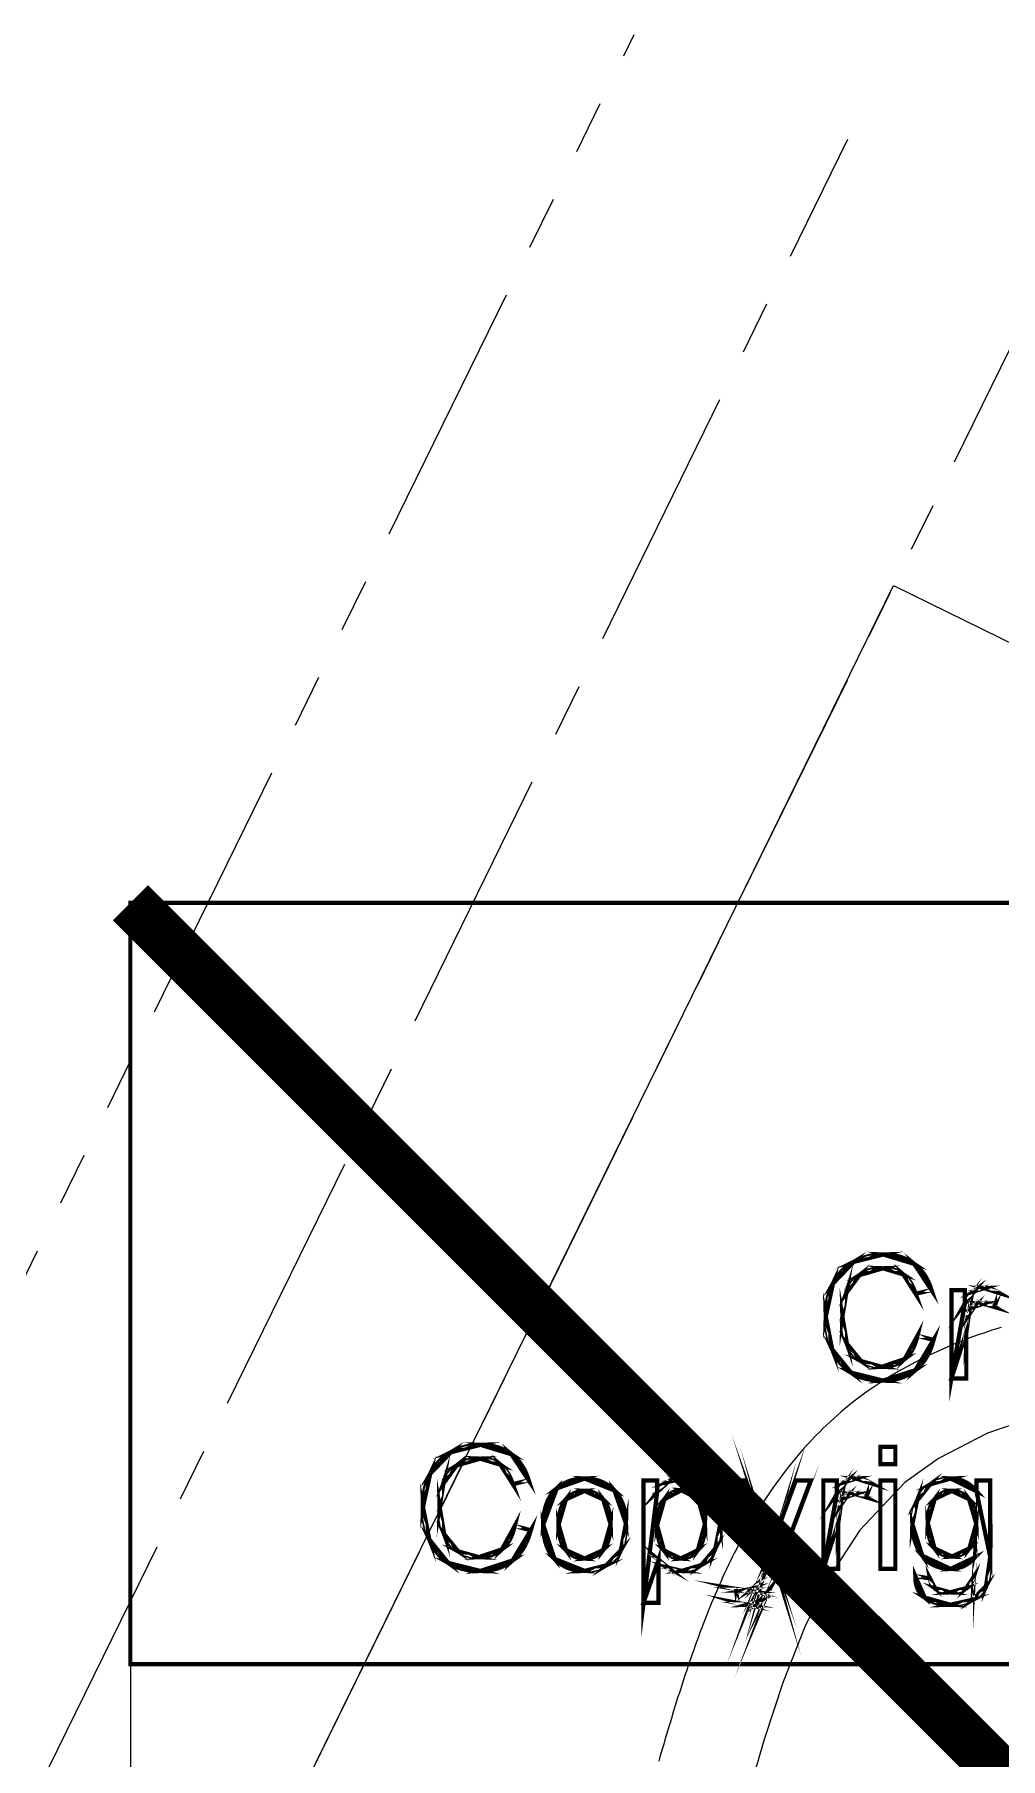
# Model space of a CAD drawing. Extents: x -600 to 1206, y -204 to 1404.
# Drawn here: x -22.5 to 204.3, y 999.1 to 1403.8 of the extents above; entities that cross this region are included whole.
import ezdxf

# ---------------------------------------------------------------- set-up
doc = ezdxf.new("R2010")
doc.units = 0
for name, pattern in [('1', [125, 62.5, -12.5, 12.5, -12.5, 12.5, -12.5]), ('11', [18.75098419189453, 12.500656127929688, -6.250328063964844]), ('14', [117.03836059570312, 58.51918029785156, -58.51918029785156]), ('2', [100, 62.5, -12.5, 12.5, -12.5]), ('9', [114.14868640899658, 57.074344635009766, -11.414868354797363, 11.414868354797363, -11.414868354797363, 11.414868354797363, -11.414868354797363])]:
    doc.linetypes.add(name, pattern=pattern)
doc.layers.get('0').update_dxf_attribs({"linetype": 'CONTINUOUS'})
for name, color, linetype in [('CL', 7, 'CONTINUOUS'), ('EASEMENT', 7, 'CONTINUOUS'), ('PL', 7, 'CONTINUOUS'), ('POND', 7, 'CONTINUOUS'), ('ROW', 7, 'CONTINUOUS')]:
    doc.layers.add(name, color=color, linetype=linetype)

msp = doc.modelspace()

# ---------------------------------------------------------------- linework, layer by layer
at = {"color": 7, "linetype": '14', "const_width": 11.703836441040039}
msp.add_lwpolyline([(0, 1200), (1200, 0)], dxfattribs=at)
msp.add_lwpolyline([(0, 1200), (1200, 0)], dxfattribs=at)
at = {"color": 7, "const_width": 1}
for points in [[(0, 1200), (798.26171875, 1200), (798.26171875, 1021.25), (0, 1021.25), (0, 1200)], [(164.951171875, 1110.615234375), (165.46894929846943, 1111.5340003188778), (166.04571906887753, 1112.387396364796), (166.68148118622446, 1113.175422512755), (167.37623565051024, 1113.8980787627552), (168.1299824617347, 1114.555365114796), (168.94272161989795, 1115.1472815688776), (169.814453125, 1115.673828125), (164.951171875, 1110.615234375)], [(169.814453125, 1115.673828125), (170.72863520408168, 1116.1324139030617), (171.66872608418367, 1116.5204480229593), (172.63472576530611, 1116.8379304846937), (173.626634247449, 1117.0848612882653), (174.64445153061223, 1117.2612404336735), (175.68817761479593, 1117.3670679209185), (176.7578125, 1117.40234375), (169.814453125, 1115.673828125)], [(176.7578125, 1117.40234375), (176.7578125, 1117.40234375)], [(176.7578125, 1117.40234375), (177.95758928571433, 1117.3577008928576), (179.1015625, 1117.2237723214287), (180.1897321428571, 1117.000558035714), (181.22209821428575, 1116.6880580357144), (182.19866071428572, 1116.2862723214284), (183.11941964285714, 1115.795200892857), (183.984375, 1115.21484375), (176.7578125, 1117.40234375)], [(163.2421875, 1102.8125), (163.2770647321429, 1104.0670838647961), (163.38169642857142, 1105.2750318877552), (163.5560825892857, 1106.4363440688774), (163.80022321428575, 1107.5510204081634), (164.11411830357144, 1108.6190609056123), (164.4977678571429, 1109.6404655612246), (164.951171875, 1110.615234375), (163.2421875, 1102.8125)], [(176.6796875, 1114.16015625), (175.75872927295921, 1114.1278698979595), (174.88201530612244, 1114.0310108418369), (174.0495455994898, 1113.8695790816328), (173.26132015306123, 1113.643574617347), (172.51733896683672, 1113.3529974489797), (171.81760204081633, 1112.9978475765306), (171.162109375, 1112.578125), (176.6796875, 1114.16015625)], [(169.814453125, 1115.673828125), (169.814453125, 1115.673828125)], [(181.4453125, 1112.734375), (180.88408801020412, 1113.112643494898), (180.2830038265306, 1113.4327168367347), (179.64205994897958, 1113.6945950255101), (178.96125637755102, 1113.8982780612246), (178.2405931122449, 1114.0437659438776), (177.48007015306123, 1114.1310586734694), (176.6796875, 1114.16015625), (181.4453125, 1112.734375)], [(176.6796875, 1114.16015625), (176.6796875, 1114.16015625)], [(184.3359375, 1108.18359375), (184.03300382653066, 1109.041772959184), (183.69339923469389, 1109.8305963010205), (183.3171237244898, 1110.5500637755101), (182.90417729591837, 1111.2001753826532), (182.45455994897958, 1111.7809311224491), (181.9682716836735, 1112.292330994898), (181.4453125, 1112.734375), (184.3359375, 1108.18359375)], [(181.4453125, 1112.734375), (181.4453125, 1112.734375)], [(183.984375, 1115.21484375), (183.984375, 1115.21484375)], [(183.984375, 1115.21484375), (184.78515625000006, 1114.5535714285718), (185.51339285714286, 1113.8197544642858), (186.16908482142856, 1113.0133928571427), (186.75223214285717, 1112.134486607143), (187.26283482142858, 1111.1830357142858), (187.7008928571429, 1110.1590401785716), (188.06640625, 1109.0625), (183.984375, 1115.21484375)], [(164.951171875, 1110.615234375), (164.951171875, 1110.615234375)], [(171.162109375, 1112.578125), (170.5556441326531, 1112.103993941327), (170.0029894770408, 1111.5856186224491), (169.50414540816325, 1111.0229990433672), (169.05911192602042, 1110.416135204082), (168.66788903061226, 1109.7650271045918), (168.3304767219388, 1109.0696747448978), (168.046875, 1108.330078125), (171.162109375, 1112.578125)], [(168.046875, 1108.330078125), (167.80851403061226, 1107.5649713010207), (167.60682397959184, 1106.7930883290817), (167.44180484693877, 1106.0144292091836), (167.31345663265307, 1105.2289939413267), (167.2217793367347, 1104.4367825255101), (167.16677295918367, 1103.6377949617347), (167.1484375, 1102.83203125), (168.046875, 1108.330078125)], [(171.162109375, 1112.578125), (171.162109375, 1112.578125)], [(188.06640625, 1109.0625), (184.3359375, 1108.18359375), (184.3359375, 1108.18359375), (188.06640625, 1109.0625)], [(192.734375, 1088.28125), (192.734375, 1109.0234375), (195.8984375, 1109.0234375), (195.8984375, 1105.87890625), (195.8984375, 1105.87890625), (192.734375, 1088.28125)], [(195.8984375, 1105.87890625), (196.24063297193882, 1106.4787946428573), (196.5752551020408, 1107.0172991071431), (196.9023038903061, 1107.494419642857), (197.22177933673473, 1107.91015625), (197.53368144132654, 1108.2645089285716), (197.83801020408163, 1108.5574776785716), (198.134765625, 1108.7890625), (195.8984375, 1105.87890625)], [(198.134765625, 1108.7890625), (198.4319196428572, 1108.9756058673472), (198.73744419642858, 1109.133450255102), (199.05133928571425, 1109.2625956632653), (199.3736049107143, 1109.3630420918369), (199.70424107142858, 1109.4347895408164), (200.04324776785717, 1109.4778380102043), (200.390625, 1109.4921875), (198.134765625, 1108.7890625)], [(198.134765625, 1108.7890625), (198.134765625, 1108.7890625)], [(200.390625, 1109.4921875), (200.89963329081638, 1109.4690688775513), (201.41103316326533, 1109.399713010204), (201.92482461734693, 1109.284119897959), (202.44100765306123, 1109.1222895408164), (202.95958227040816, 1108.9142219387754), (203.48054846938777, 1108.6599170918366), (204.00390625, 1108.359375), (200.390625, 1109.4921875)], [(200.390625, 1109.4921875), (200.390625, 1109.4921875)], [(164.755859375, 1095.13671875), (164.35427295918367, 1096.16868622449), (164.01446906887756, 1097.2221779336737), (163.73644770408163, 1098.2971938775509), (163.52020886479596, 1099.3937340561224), (163.3657525510204, 1100.511798469388), (163.27307876275512, 1101.651387117347), (163.2421875, 1102.8125), (164.755859375, 1095.13671875)], [(168.046875, 1108.330078125), (168.046875, 1108.330078125)], [(200.21484375, 1105.859375), (199.89038584183677, 1105.8452248086737), (199.5754942602041, 1105.802774234694), (199.27016900510205, 1105.732023278061), (198.97441007653063, 1105.6329719387757), (198.68821747448982, 1105.5056202168366), (198.4115911989796, 1105.3499681122448), (198.14453125, 1105.166015625), (200.21484375, 1105.859375)], [(198.14453125, 1105.166015625), (197.8930165816327, 1104.9569515306125), (197.66302614795921, 1104.725964604592), (197.45455994897958, 1104.4730548469388), (197.2676179846939, 1104.1982222576532), (197.10220025510205, 1103.901466836735), (196.9583067602041, 1103.5827885841836), (196.8359375, 1103.2421875), (198.14453125, 1105.166015625)], [(196.8359375, 1103.2421875), (196.6804846938776, 1102.699298469388), (196.54894770408163, 1102.1420599489795), (196.44132653061223, 1101.5704719387754), (196.3576211734694, 1100.9845344387757), (196.29783163265307, 1100.3842474489797), (196.26195790816325, 1099.7696109693877), (196.25, 1099.140625), (196.8359375, 1103.2421875)], [(202.79296875, 1105.09765625), (202.42466517857147, 1105.2997448979593), (202.05636160714286, 1105.4707429846937), (201.68805803571428, 1105.610650510204), (201.31975446428572, 1105.7194674744899), (200.95145089285717, 1105.797193877551), (200.58314732142858, 1105.843829719388), (200.21484375, 1105.859375), (202.79296875, 1105.09765625)], [(198.14453125, 1105.166015625), (198.14453125, 1105.166015625)], [(200.21484375, 1105.859375), (200.21484375, 1105.859375)], [(204.00390625, 1108.359375), (202.79296875, 1105.09765625), (202.79296875, 1105.09765625), (204.00390625, 1108.359375)], [(163.2421875, 1102.8125), (163.2421875, 1102.8125)], [(167.1484375, 1102.83203125), (167.1484375, 1102.83203125)], [(167.1484375, 1102.83203125), (167.1701610331633, 1101.8074378188778), (167.23533163265304, 1100.8207110969388), (167.34394929846937, 1099.8718510841836), (167.49601403061226, 1098.9608577806123), (167.69152582908166, 1098.0877311862246), (167.93048469387756, 1097.2524713010205), (168.212890625, 1096.455078125), (167.1484375, 1102.83203125)], [(181.77734375, 1092.87109375), (182.37882653061226, 1093.4319196428573), (182.92211415816325, 1094.0652901785713), (183.40720663265301, 1094.7712053571427), (183.83410395408163, 1095.5496651785716), (184.20280612244898, 1096.400669642857), (184.51331313775512, 1097.32421875), (184.765625, 1098.3203125), (181.77734375, 1092.87109375)], [(196.8359375, 1103.2421875), (196.8359375, 1103.2421875)], [(169.169921875, 1089.677734375), (168.3695392219388, 1090.25071747449), (167.62575733418367, 1090.892657844388), (166.9385762117347, 1091.6035554846937), (166.30799585459187, 1092.3834103954082), (165.73401626275512, 1093.2322225765306), (165.21663743622452, 1094.1499920280612), (164.755859375, 1095.13671875), (169.169921875, 1089.677734375)], [(168.212890625, 1096.455078125), (168.212890625, 1096.455078125)], [(168.212890625, 1096.455078125), (168.54113520408166, 1095.7047193877556), (168.9176100127551, 1095.0105628188776), (169.3423150510204, 1094.3726084183672), (169.81525031887756, 1093.7908561862246), (170.33641581632654, 1093.2653061224491), (170.90581154336735, 1092.795958227041), (171.5234375, 1092.3828125), (168.212890625, 1096.455078125)], [(188.5546875, 1097.36328125), (188.17542251275515, 1096.0748166454082), (187.71843112244898, 1094.8768335459183), (187.1837133290816, 1093.7693319515304), (186.57126913265307, 1092.7523118622448), (185.88109853316328, 1091.8257732780612), (185.11320153061226, 1090.9897161989797), (184.267578125, 1090.244140625), (188.5546875, 1097.36328125)], [(184.765625, 1098.3203125), (188.5546875, 1097.36328125), (188.5546875, 1097.36328125), (184.765625, 1098.3203125)], [(196.25, 1099.140625), (196.25, 1088.28125), (192.734375, 1088.28125), (196.25, 1099.140625)], [(164.755859375, 1095.13671875), (164.755859375, 1095.13671875)], [(176.38671875, 1091.03515625), (177.27638711734699, 1091.072624362245), (178.12619579081635, 1091.1850286989795), (178.93614477040816, 1091.3723692602039), (179.70623405612247, 1091.6346460459185), (180.43646364795921, 1091.9718590561226), (181.12683354591837, 1092.3840082908164), (181.77734375, 1092.87109375), (176.38671875, 1091.03515625)], [(181.77734375, 1092.87109375), (181.77734375, 1092.87109375)], [(176.69921875, 1087.79296875), (175.41194993622454, 1087.831433354592), (174.19523278061226, 1087.9468271683672), (173.04906728316325, 1088.1391501913265), (171.97345344387753, 1088.4084024234694), (170.9683912627551, 1088.754583864796), (170.03388073979593, 1089.1776945153063), (169.169921875, 1089.677734375), (176.69921875, 1087.79296875)], [(169.169921875, 1089.677734375), (169.169921875, 1089.677734375)], [(171.5234375, 1092.3828125), (171.5234375, 1092.3828125)], [(171.5234375, 1092.3828125), (172.17275191326533, 1092.0252710459188), (172.8372130102041, 1091.7227359693877), (173.5168207908163, 1091.475207270408), (174.21157525510205, 1091.2826849489797), (174.92147640306126, 1091.145169005102), (175.64652423469389, 1091.0626594387757), (176.38671875, 1091.03515625), (171.5234375, 1092.3828125)], [(184.267578125, 1090.244140625), (183.35499043367352, 1089.593829719388), (182.38620057397958, 1089.0435666454084), (181.36120854591834, 1088.5933514030612), (180.28001434948982, 1088.243183992347), (179.14261798469389, 1087.9930644132653), (177.94901945153063, 1087.8429926658164), (176.69921875, 1087.79296875), (184.267578125, 1090.244140625)], [(176.38671875, 1091.03515625), (176.38671875, 1091.03515625)], [(184.267578125, 1090.244140625), (184.267578125, 1090.244140625)], [(176.69921875, 1087.79296875), (176.69921875, 1087.79296875)], [(70.400390625, 1065.927734375), (70.9181680484694, 1066.846500318878), (71.49493781887756, 1067.699896364796), (72.13069993622447, 1068.487922512755), (72.82545440051021, 1069.2105787627552), (73.5792012117347, 1069.867865114796), (74.39194036989797, 1070.4597815688776), (75.263671875, 1070.986328125), (70.400390625, 1065.927734375)], [(75.263671875, 1070.986328125), (76.17785395408166, 1071.4449139030614), (77.11794483418367, 1071.8329480229593), (78.08394451530611, 1072.150430484694), (79.07585299744899, 1072.3973612882655), (80.09367028061224, 1072.5737404336733), (81.13739636479592, 1072.6795679209185), (82.20703125, 1072.71484375), (75.263671875, 1070.986328125)], [(82.20703125, 1072.71484375), (82.20703125, 1072.71484375)], [(82.20703125, 1072.71484375), (83.4068080357143, 1072.6702008928573), (84.55078125, 1072.5362723214284), (85.63895089285714, 1072.3130580357142), (86.67131696428572, 1072.0005580357142), (87.64787946428572, 1071.5987723214284), (88.56863839285714, 1071.107700892857), (89.43359375, 1070.52734375), (82.20703125, 1072.71484375)], [(150.33203125, 1047.51953125), (150.5098054846939, 1048.2091039540817), (150.69714604591837, 1048.8938934948978), (150.89405293367344, 1049.573899872449), (151.1005261479592, 1050.249123086735), (151.3165656887755, 1050.9195631377552), (151.54217155612244, 1051.5852200255104), (151.77734375, 1052.24609375), (150.33203125, 1047.51953125)], [(176.0546875, 1068.18359375), (176.0546875, 1072.2265625), (179.5703125, 1072.2265625), (179.5703125, 1068.18359375), (176.0546875, 1068.18359375)], [(68.69140625, 1058.125), (68.72628348214288, 1059.3795838647964), (68.83091517857143, 1060.587531887755), (69.00530133928571, 1061.7488440688774), (69.24944196428572, 1062.8635204081634), (69.56333705357143, 1063.9315609056123), (69.94698660714286, 1064.9529655612246), (70.400390625, 1065.927734375), (68.69140625, 1058.125)], [(82.12890625, 1069.47265625), (81.2079480229592, 1069.4403698979595), (80.33123405612245, 1069.3435108418369), (79.49876434948979, 1069.1820790816325), (78.71053890306123, 1068.956074617347), (77.96655771683675, 1068.6654974489797), (77.26682079081633, 1068.3103475765306), (76.611328125, 1067.890625), (82.12890625, 1069.47265625)], [(75.263671875, 1070.986328125), (75.263671875, 1070.986328125)], [(86.89453125, 1068.046875), (86.3333067602041, 1068.4251434948983), (85.73222257653062, 1068.7452168367347), (85.09127869897958, 1069.0070950255101), (84.41047512755104, 1069.2107780612246), (83.6898118622449, 1069.3562659438776), (82.92928890306123, 1069.4435586734694), (82.12890625, 1069.47265625), (86.89453125, 1068.046875)], [(82.12890625, 1069.47265625), (82.12890625, 1069.47265625)], [(89.78515625, 1063.49609375), (89.48222257653063, 1064.3542729591838), (89.14261798469389, 1065.1430963010203), (88.76634247448979, 1065.8625637755101), (88.35339604591837, 1066.5126753826532), (87.90377869897958, 1067.093431122449), (87.41749043367348, 1067.604830994898), (86.89453125, 1068.046875), (89.78515625, 1063.49609375)], [(89.43359375, 1070.52734375), (89.43359375, 1070.52734375)], [(89.43359375, 1070.52734375), (90.23437500000003, 1069.8660714285716), (90.96261160714286, 1069.132254464286), (91.61830357142856, 1068.325892857143), (92.20145089285715, 1067.446986607143), (92.71205357142856, 1066.4955357142858), (93.15011160714286, 1065.4715401785716), (93.515625, 1064.375), (89.43359375, 1070.52734375)], [(148.828125, 1052.32421875), (149.06449298469389, 1051.6665338010207), (149.2936862244898, 1050.9992825255101), (149.51570471938774, 1050.3224649234692), (149.73054846938777, 1049.636080994898), (149.9382174744898, 1048.940130739796), (150.13871173469389, 1048.2346141581634), (150.33203125, 1047.51953125), (148.828125, 1052.32421875)], [(70.400390625, 1065.927734375), (70.400390625, 1065.927734375)], [(76.611328125, 1067.890625), (76.00486288265309, 1067.416493941327), (75.45220822704083, 1066.898118622449), (74.95336415816325, 1066.3354990433672), (74.5083306760204, 1065.7286352040817), (74.11710778061224, 1065.0775271045918), (73.77969547193878, 1064.3821747448978), (73.49609375, 1063.642578125), (76.611328125, 1067.890625)], [(73.49609375, 1063.642578125), (73.25773278061226, 1062.8774713010207), (73.05604272959185, 1062.1055883290815), (72.89102359693877, 1061.3269292091836), (72.76267538265307, 1060.5414939413265), (72.6709980867347, 1059.7492825255101), (72.61599170918367, 1058.9502949617347), (72.59765625, 1058.14453125), (73.49609375, 1063.642578125)], [(76.611328125, 1067.890625), (76.611328125, 1067.890625)], [(86.89453125, 1068.046875), (86.89453125, 1068.046875)], [(93.515625, 1064.375), (89.78515625, 1063.49609375), (89.78515625, 1063.49609375), (93.515625, 1064.375)], [(100.1171875, 1062.5), (100.90561224489798, 1063.111447704082), (101.74186862244899, 1063.628826530612), (102.62595663265306, 1064.0521364795918), (103.55787627551021, 1064.3813775510205), (104.53762755102042, 1064.616549744898), (105.56521045918367, 1064.7576530612246), (106.640625, 1064.8046875), (100.1171875, 1062.5)], [(106.640625, 1064.8046875), (106.640625, 1064.8046875)], [(106.640625, 1064.8046875), (107.8308354591837, 1064.747488839286), (108.95727040816327, 1064.575892857143), (110.01992984693878, 1064.289899553571), (111.01881377551022, 1063.8895089285716), (111.95392219387756, 1063.374720982143), (112.82525510204083, 1062.7455357142858), (113.6328125, 1062.001953125), (106.640625, 1064.8046875)], [(120.46875, 1035.64453125), (120.46875, 1064.3359375), (123.671875, 1064.3359375), (123.671875, 1061.640625), (123.671875, 1061.640625), (120.46875, 1035.64453125)], [(123.671875, 1061.640625), (124.00151466836738, 1062.0764907525515), (124.34311224489798, 1062.4800701530614), (124.69666772959181, 1062.8513632015306), (125.062181122449, 1063.1903698979593), (125.4396524234694, 1063.497090242347), (125.82908163265306, 1063.771524234694), (126.23046875, 1064.013671875), (123.671875, 1061.640625)], [(126.23046875, 1064.013671875), (126.65019132653063, 1064.2235331632655), (127.0946269132653, 1064.4011080994896), (127.56377551020405, 1064.5463966836733), (128.05763711734696, 1064.6593989158164), (128.57621173469389, 1064.7401147959183), (129.1194993622449, 1064.7885443239797), (129.6875, 1064.8046875), (126.23046875, 1064.013671875)], [(129.6875, 1064.8046875), (129.6875, 1064.8046875)], [(129.6875, 1064.8046875), (130.43367346938777, 1064.776785714286), (131.15433673469389, 1064.693080357143), (131.84948979591834, 1064.553571428571), (132.51913265306123, 1064.3582589285716), (133.16326530612247, 1064.107142857143), (133.78188775510205, 1063.8002232142858), (134.375, 1063.4375), (129.6875, 1064.8046875)], [(148.59375, 1043.5546875), (140.72265625, 1064.3359375), (144.51171875, 1064.3359375), (148.828125, 1052.32421875), (148.828125, 1052.32421875), (148.59375, 1043.5546875)], [(151.77734375, 1052.24609375), (156.2109375, 1064.3359375), (159.7265625, 1064.3359375), (151.8359375, 1043.2421875), (151.8359375, 1043.2421875), (151.77734375, 1052.24609375)], [(162.67578125, 1043.59375), (162.67578125, 1064.3359375), (165.83984375, 1064.3359375), (165.83984375, 1061.19140625), (165.83984375, 1061.19140625), (162.67578125, 1043.59375)], [(165.83984375, 1061.19140625), (166.1820392219388, 1061.7912946428573), (166.5166613520408, 1062.329799107143), (166.8437101403061, 1062.8069196428569), (167.1631855867347, 1063.2226562500002), (167.47508769132654, 1063.5770089285716), (167.77941645408163, 1063.8699776785716), (168.076171875, 1064.1015625), (165.83984375, 1061.19140625)], [(168.076171875, 1064.1015625), (168.3733258928572, 1064.2881058673472), (168.67885044642856, 1064.445950255102), (168.99274553571428, 1064.575095663265), (169.3150111607143, 1064.6755420918369), (169.64564732142856, 1064.7472895408164), (169.98465401785717, 1064.7903380102043), (170.33203125, 1064.8046875), (168.076171875, 1064.1015625)], [(168.076171875, 1064.1015625), (168.076171875, 1064.1015625)], [(170.33203125, 1064.8046875), (170.84103954081635, 1064.7815688775513), (171.35243941326533, 1064.712213010204), (171.8662308673469, 1064.596619897959), (172.38241390306123, 1064.4347895408164), (172.90098852040816, 1064.2267219387754), (173.42195471938777, 1063.9724170918366), (173.9453125, 1063.671875), (170.33203125, 1064.8046875)], [(170.33203125, 1064.8046875), (170.33203125, 1064.8046875)], [(176.0546875, 1064.3359375), (179.5703125, 1064.3359375), (179.5703125, 1043.59375), (176.0546875, 1043.59375), (176.0546875, 1064.3359375)], [(183.57421875, 1054.08203125), (183.59614158163268, 1054.9208785076535), (183.6619100765306, 1055.7409917091836), (183.77152423469386, 1056.5423708545918), (183.92498405612244, 1057.3250159438776), (184.12228954081633, 1058.088926977041), (184.3634406887755, 1058.834103954082), (184.6484375, 1059.560546875), (183.57421875, 1054.08203125)], [(184.6484375, 1059.560546875), (184.9750876913266, 1060.254304846939), (185.3411989795918, 1060.901426977041), (185.7467713647959, 1061.501913265306), (186.1918048469388, 1062.055763711735), (186.67629942602042, 1062.5629783163265), (187.20025510204084, 1063.0235570790817), (187.763671875, 1063.4375), (184.6484375, 1059.560546875)], [(187.763671875, 1063.4375), (188.36136798469394, 1063.800223214286), (188.9881616709184, 1064.1071428571427), (189.64405293367346, 1064.3582589285713), (190.32904177295921, 1064.5535714285716), (191.0431281887755, 1064.693080357143), (191.78631218112247, 1064.7767857142858), (192.55859375, 1064.8046875), (187.763671875, 1063.4375)], [(192.55859375, 1064.8046875), (192.55859375, 1064.8046875)], [(192.55859375, 1064.8046875), (193.581393494898, 1064.7441007653063), (194.5515784438776, 1064.5623405612243), (195.46914859693874, 1064.259406887755), (196.33410395408163, 1063.835299744898), (197.14644451530614, 1063.290019132653), (197.90617028061226, 1062.6235650510205), (198.61328125, 1061.8359375), (192.55859375, 1064.8046875)], [(198.61328125, 1061.8359375), (198.61328125, 1064.3359375), (201.85546875, 1064.3359375), (201.85546875, 1046.40625), (201.85546875, 1046.40625), (198.61328125, 1061.8359375)], [(70.205078125, 1050.44921875), (69.80349170918369, 1051.48118622449), (69.46368781887755, 1052.5346779336735), (69.18566645408163, 1053.6096938775509), (68.96942761479593, 1054.7062340561226), (68.8149713010204, 1055.8242984693877), (68.7222975127551, 1056.963887117347), (68.69140625, 1058.125), (70.205078125, 1050.44921875)], [(73.49609375, 1063.642578125), (73.49609375, 1063.642578125)], [(96.9140625, 1053.96484375), (96.97943239795921, 1055.5500637755104), (97.17554209183672, 1057.013313137755), (97.50239158163264, 1058.3545918367345), (97.95998086734694, 1059.5738998724491), (98.5483099489796, 1060.671237244898), (99.26737882653062, 1061.6466039540817), (100.1171875, 1062.5), (96.9140625, 1053.96484375)], [(100.1171875, 1062.5), (100.1171875, 1062.5)], [(106.640625, 1061.89453125), (105.905612244898, 1061.854272959184), (105.20727040816327, 1061.733498086735), (104.5455994897959, 1061.532206632653), (103.92059948979593, 1061.2503985969388), (103.33227040816327, 1060.8880739795918), (102.78061224489797, 1060.4452327806125), (102.265625, 1059.921875), (106.640625, 1061.89453125)], [(110.986328125, 1059.912109375), (110.46954719387757, 1060.4380580357144), (109.91808832908164, 1060.8830915178573), (109.33195153061223, 1061.2472098214284), (108.7111367984694, 1061.5304129464287), (108.05564413265307, 1061.732700892857), (107.36547353316327, 1061.8540736607144), (106.640625, 1061.89453125), (110.986328125, 1059.912109375)], [(106.640625, 1061.89453125), (106.640625, 1061.89453125)], [(112.734375, 1054.08203125), (112.69870057397961, 1055.14329559949), (112.59167729591837, 1056.1284279336735), (112.41330516581633, 1057.0374282525509), (112.16358418367346, 1057.8702965561226), (111.84251434948979, 1058.627032844388), (111.4500956632653, 1059.307637117347), (110.986328125, 1059.912109375), (112.734375, 1054.08203125)], [(113.6328125, 1062.001953125), (113.6328125, 1062.001953125)], [(113.6328125, 1062.001953125), (114.35307716836738, 1061.1575255102043), (114.9625318877551, 1060.2258051658164), (115.46117665816324, 1059.2067920918366), (115.84901147959185, 1058.1004862882653), (116.12603635204081, 1056.9068877551022), (116.29225127551021, 1055.625996492347), (116.34765625, 1054.2578125), (113.6328125, 1062.001953125)], [(129.35546875, 1062.05078125), (128.72429049744903, 1062.007932079082), (128.11423788265307, 1061.8793845663265), (127.52531090561223, 1061.6651387117345), (126.95750956632655, 1061.365194515306), (126.41083386479593, 1060.979551977041), (125.88528380102042, 1060.5082110969388), (125.380859375, 1059.951171875), (129.35546875, 1062.05078125)], [(126.23046875, 1064.013671875), (126.23046875, 1064.013671875)], [(133.251953125, 1060.078125), (132.77303890306126, 1060.6014827806127), (132.26821588010205, 1061.0443239795918), (131.73748405612244, 1061.4066485969388), (131.18084343112247, 1061.6884566326532), (130.59829400510205, 1061.8897480867347), (129.98983577806123, 1062.0105229591838), (129.35546875, 1062.05078125), (133.251953125, 1060.078125)], [(129.35546875, 1062.05078125), (129.35546875, 1062.05078125)], [(134.8828125, 1054.140625), (134.8495296556123, 1055.232780612245), (134.749681122449, 1056.2436224489797), (134.5832669005102, 1057.1731505102039), (134.35028698979593, 1058.0213647959185), (134.05074139030614, 1058.7882653061224), (133.68463010204084, 1059.4738520408164), (133.251953125, 1060.078125), (134.8828125, 1054.140625)], [(133.251953125, 1060.078125), (133.251953125, 1060.078125)], [(134.375, 1063.4375), (134.375, 1063.4375)], [(134.375, 1063.4375), (134.9350286989796, 1063.0239556760207), (135.4544005102041, 1062.5645727040817), (135.93311543367344, 1062.0593510841836), (136.37117346938777, 1061.5082908163267), (136.76857461734696, 1060.9113919005101), (137.12531887755102, 1060.2686543367347), (137.44140625, 1059.580078125), (134.375, 1063.4375)], [(147.20703125, 1040.078125), (147.3102678571429, 1040.2606823979595), (147.43024553571428, 1040.5070153061224), (147.56696428571428, 1040.8171237244896), (147.7204241071429, 1041.1910076530612), (147.890625, 1041.6286670918366), (148.07756696428572, 1042.1301020408164), (148.28125, 1042.6953125), (147.20703125, 1040.078125)], [(170.15625, 1061.171875), (169.8317920918368, 1061.157724808674), (169.5169005102041, 1061.1152742346937), (169.21157525510202, 1061.0445232780612), (168.91581632653063, 1060.9454719387757), (168.6296237244898, 1060.8181202168366), (168.3529974489796, 1060.6624681122448), (168.0859375, 1060.478515625), (170.15625, 1061.171875)], [(168.0859375, 1060.478515625), (167.83442283163265, 1060.2694515306125), (167.6044323979592, 1060.038464604592), (167.39596619897958, 1059.7855548469386), (167.20902423469389, 1059.5107222576532), (167.04360650510205, 1059.2139668367347), (166.8997130102041, 1058.8952885841836), (166.77734375, 1058.5546875), (168.0859375, 1060.478515625)], [(166.77734375, 1058.5546875), (166.62189094387762, 1058.0117984693882), (166.49035395408163, 1057.4545599489797), (166.38273278061223, 1056.8829719387752), (166.2990274234694, 1056.2970344387757), (166.23923788265307, 1055.6967474489795), (166.20336415816325, 1055.0821109693877), (166.19140625, 1054.453125), (166.77734375, 1058.5546875)], [(172.734375, 1060.41015625), (172.3660714285715, 1060.6122448979595), (171.99776785714283, 1060.7832429846937), (171.62946428571425, 1060.923150510204), (171.26116071428572, 1061.0319674744899), (170.89285714285714, 1061.109693877551), (170.52455357142858, 1061.156329719388), (170.15625, 1061.171875), (172.734375, 1060.41015625)], [(168.0859375, 1060.478515625), (168.0859375, 1060.478515625)], [(170.15625, 1061.171875), (170.15625, 1061.171875)], [(173.9453125, 1063.671875), (172.734375, 1060.41015625), (172.734375, 1060.41015625), (173.9453125, 1063.671875)], [(192.8125, 1061.89453125), (192.1572066326531, 1061.8556680484699), (191.53061224489798, 1061.7390784438776), (190.93271683673467, 1061.5447624362243), (190.36352040816325, 1061.2727200255104), (189.82302295918367, 1060.9229512117347), (189.31122448979593, 1060.4954559948978), (188.828125, 1059.990234375), (192.8125, 1061.89453125)], [(187.763671875, 1063.4375), (187.763671875, 1063.4375)], [(196.884765625, 1059.9609375), (196.38791454081638, 1060.4739317602043), (195.86276307397958, 1060.9080038265306), (195.30931122448976, 1061.2631536989795), (194.72755899234693, 1061.539381377551), (194.11750637755102, 1061.7366868622448), (193.47915338010205, 1061.8550701530612), (192.8125, 1061.89453125), (196.884765625, 1059.9609375)], [(192.8125, 1061.89453125), (192.8125, 1061.89453125)], [(198.57421875, 1054.21875), (198.53974011479593, 1055.268654336735), (198.43630420918367, 1056.2420280612243), (198.26391103316323, 1057.1388711734692), (198.0225605867347, 1057.9591836734694), (197.71225286989795, 1058.7029655612246), (197.33298788265307, 1059.3702168367347), (196.884765625, 1059.9609375), (198.57421875, 1054.21875)], [(198.02734375, 1041.796875), (198.09948979591843, 1042.1520248724491), (198.15967793367346, 1042.6036352040817), (198.2079081632653, 1043.1517059948978), (198.2441804846939, 1043.796237244898), (198.26849489795921, 1044.5372289540817), (198.28085140306126, 1045.3746811224491), (198.28125, 1046.30859375), (198.02734375, 1041.796875)], [(68.69140625, 1058.125), (68.69140625, 1058.125)], [(72.59765625, 1058.14453125), (72.59765625, 1058.14453125)], [(72.59765625, 1058.14453125), (72.6193797831633, 1057.1199378188778), (72.68455038265307, 1056.1332110969388), (72.79316804846937, 1055.1843510841836), (72.94523278061224, 1054.2733577806123), (73.14074457908164, 1053.4002311862246), (73.37970344387756, 1052.5649713010205), (73.662109375, 1051.767578125), (72.59765625, 1058.14453125)], [(87.2265625, 1048.18359375), (87.82804528061226, 1048.7444196428573), (88.37133290816327, 1049.3777901785716), (88.85642538265307, 1050.0837053571427), (89.28332270408166, 1050.8621651785713), (89.65202487244898, 1051.713169642857), (89.96253188775512, 1052.63671875), (90.21484375, 1053.6328125), (87.2265625, 1048.18359375)], [(99.599609375, 1045.91796875), (98.8871173469388, 1046.7661830357147), (98.28423947704081, 1047.71484375), (97.79097576530611, 1048.763950892857), (97.4073262117347, 1049.9135044642858), (97.13329081632654, 1051.1635044642858), (96.96886957908164, 1052.513950892857), (96.9140625, 1053.96484375), (99.599609375, 1045.91796875)], [(102.265625, 1059.921875), (101.80444834183676, 1059.3172034438778), (101.4142219387755, 1058.6304209183675), (101.09494579081631, 1057.8615274234692), (100.84661989795919, 1057.0105229591838), (100.66924426020408, 1056.0774075255104), (100.56281887755102, 1055.0621811224491), (100.52734375, 1053.96484375), (102.265625, 1059.921875)], [(102.265625, 1059.921875), (102.265625, 1059.921875)], [(110.986328125, 1059.912109375), (110.986328125, 1059.912109375)], [(110.99609375, 1048.0078125), (111.45727040816331, 1048.6196588010207), (111.8474968112245, 1049.3168048469388), (112.16677295918367, 1050.0992506377552), (112.41509885204083, 1050.9669961734694), (112.59247448979593, 1051.9200414540817), (112.69889987244899, 1052.9583864795918), (112.734375, 1054.08203125), (110.99609375, 1048.0078125)], [(125.380859375, 1059.951171875), (124.92227359693881, 1059.3124202806127), (124.53423947704083, 1058.5959422831634), (124.21675701530611, 1057.801737882653), (123.9698262117347, 1056.9298070790817), (123.79344706632654, 1055.980149872449), (123.68761957908166, 1054.9527662627552), (123.65234375, 1053.84765625), (125.380859375, 1059.951171875)], [(125.380859375, 1059.951171875), (125.380859375, 1059.951171875)], [(133.212890625, 1047.998046875), (133.655931122449, 1048.6088966836735), (134.03081154336735, 1049.3086336096937), (134.3375318877551, 1050.097257653061), (134.57609215561226, 1050.9747688137754), (134.74649234693877, 1051.9411670918366), (134.8487324617347, 1052.9964524872448), (134.8828125, 1054.140625), (133.212890625, 1047.998046875)], [(137.44140625, 1059.580078125), (137.71603954081635, 1058.8588169642858), (137.94842155612244, 1058.1180245535716), (138.13855229591834, 1057.3577008928569), (138.2864317602041, 1056.5778459821431), (138.3920599489796, 1055.7784598214287), (138.4554368622449, 1054.9595424107142), (138.4765625, 1054.12109375), (137.44140625, 1059.580078125)], [(137.44140625, 1059.580078125), (137.44140625, 1059.580078125)], [(166.77734375, 1058.5546875), (166.77734375, 1058.5546875)], [(185.91796875, 1046.6796875), (185.29615752551024, 1047.5864955357147), (184.77000956632654, 1048.5435267857144), (184.33952487244895, 1049.55078125), (184.0047034438776, 1050.6082589285716), (183.76554528061223, 1051.7159598214284), (183.62205038265307, 1052.8738839285716), (183.57421875, 1054.08203125), (185.91796875, 1046.6796875)], [(184.6484375, 1059.560546875), (184.6484375, 1059.560546875)], [(188.828125, 1059.990234375), (188.3928571428572, 1059.4084821428576), (188.02455357142858, 1058.7513950892858), (187.72321428571428, 1058.0189732142856), (187.48883928571428, 1057.211216517857), (187.32142857142856, 1056.328125), (187.22098214285717, 1055.3696986607144), (187.1875, 1054.3359375), (188.828125, 1059.990234375)], [(188.828125, 1059.990234375), (188.828125, 1059.990234375)], [(196.884765625, 1059.9609375), (196.884765625, 1059.9609375)], [(196.93359375, 1048.369140625), (197.36886160714292, 1048.9453125000005), (197.73716517857142, 1049.6079799107142), (198.0385044642857, 1050.3571428571427), (198.27287946428575, 1051.1928013392858), (198.44029017857144, 1052.114955357143), (198.54073660714286, 1053.1236049107142), (198.57421875, 1054.21875), (196.93359375, 1048.369140625)], [(74.619140625, 1044.990234375), (73.81875797193878, 1045.56321747449), (73.07497608418366, 1046.205157844388), (72.38779496173468, 1046.9160554846937), (71.75721460459184, 1047.6959103954082), (71.1832350127551, 1048.5447225765306), (70.66585618622449, 1049.4624920280612), (70.205078125, 1050.44921875), (74.619140625, 1044.990234375)], [(94.00390625, 1052.67578125), (93.62464126275512, 1051.3873166454084), (93.16764987244899, 1050.1893335459185), (92.63293207908163, 1049.0818319515304), (92.02048788265307, 1048.064811862245), (91.33031728316325, 1047.1382732780612), (90.56242028061226, 1046.3022161989797), (89.716796875, 1045.556640625), (94.00390625, 1052.67578125)], [(90.21484375, 1053.6328125), (94.00390625, 1052.67578125), (94.00390625, 1052.67578125), (90.21484375, 1053.6328125)], [(96.9140625, 1053.96484375), (96.9140625, 1053.96484375)], [(100.52734375, 1053.96484375), (100.56281887755105, 1052.8673070790817), (100.66924426020407, 1051.8514827806123), (100.84661989795919, 1050.9173708545918), (101.09494579081634, 1050.0649713010205), (101.41422193877551, 1049.2942841198978), (101.80444834183675, 1048.6053093112246), (102.265625, 1047.998046875), (100.52734375, 1053.96484375)], [(112.734375, 1054.08203125), (112.734375, 1054.08203125)], [(116.34765625, 1054.2578125), (116.32314253826533, 1053.1487165178576), (116.24960140306122, 1052.1093750000002), (116.12703284438774, 1051.1397879464284), (115.95543686224491, 1050.239955357143), (115.73481345663265, 1049.409877232143), (115.46516262755102, 1048.6495535714287), (115.146484375, 1047.958984375), (116.34765625, 1054.2578125)], [(116.34765625, 1054.2578125), (116.34765625, 1054.2578125)], [(123.65234375, 1053.84765625), (123.68542729591842, 1052.7463329081634), (123.78467793367346, 1051.7303093112246), (123.95009566326529, 1050.7995854591836), (124.18168048469389, 1049.954161352041), (124.47943239795917, 1049.194036989796), (124.84335140306123, 1048.5192123724491), (125.2734375, 1047.9296875), (123.65234375, 1053.84765625)], [(134.8828125, 1054.140625), (134.8828125, 1054.140625)], [(138.4765625, 1054.12109375), (138.45324457908168, 1053.2244499362248), (138.38329081632654, 1052.3537149234694), (138.26670121173467, 1051.5088887117345), (138.10347576530614, 1050.6899713010205), (137.8936144770408, 1049.8969626913265), (137.6371173469388, 1049.129862882653), (137.333984375, 1048.388671875), (138.4765625, 1054.12109375)], [(138.4765625, 1054.12109375), (138.4765625, 1054.12109375)], [(166.19140625, 1054.453125), (166.19140625, 1043.59375), (162.67578125, 1043.59375), (166.19140625, 1054.453125)], [(183.57421875, 1054.08203125), (183.57421875, 1054.08203125)], [(187.1875, 1054.3359375), (187.2205835459184, 1053.2146843112248), (187.31983418367346, 1052.1835140306123), (187.48525191326527, 1051.2424266581631), (187.7168367346939, 1050.3914221938776), (188.0145886479592, 1049.6305006377552), (188.37850765306123, 1048.959661989796), (188.80859375, 1048.37890625), (187.1875, 1054.3359375)], [(198.57421875, 1054.21875), (198.57421875, 1054.21875)], [(70.205078125, 1050.44921875), (70.205078125, 1050.44921875)], [(73.662109375, 1051.767578125), (73.662109375, 1051.767578125)], [(73.662109375, 1051.767578125), (73.99035395408167, 1051.0172193877552), (74.3668287627551, 1050.3230628188774), (74.7915338010204, 1049.6851084183672), (75.26446906887756, 1049.1033561862246), (75.78563456632654, 1048.5778061224491), (76.35503029336735, 1048.108458227041), (76.97265625, 1047.6953125), (73.662109375, 1051.767578125)], [(81.8359375, 1046.34765625), (82.72560586734696, 1046.385124362245), (83.57541454081633, 1046.4975286989795), (84.38536352040815, 1046.684869260204), (85.15545280612244, 1046.9471460459185), (85.88568239795919, 1047.2843590561224), (86.57605229591837, 1047.6965082908164), (87.2265625, 1048.18359375), (81.8359375, 1046.34765625)], [(87.2265625, 1048.18359375), (87.2265625, 1048.18359375)], [(102.265625, 1047.998046875), (102.265625, 1047.998046875)], [(102.265625, 1047.998046875), (102.78061224489798, 1047.472098214286), (103.33227040816328, 1047.027064732143), (103.92059948979592, 1046.6629464285713), (104.54559948979593, 1046.3797433035716), (105.20727040816328, 1046.177455357143), (105.90561224489797, 1046.0560825892858), (106.640625, 1046.015625), (102.265625, 1047.998046875)], [(106.640625, 1046.015625), (107.370455994898, 1046.0562818877554), (108.06441326530611, 1046.1782525510205), (108.72249681122447, 1046.381536989796), (109.34470663265307, 1046.6661352040817), (109.93104272959184, 1047.0320471938776), (110.48150510204081, 1047.4792729591838), (110.99609375, 1048.0078125), (106.640625, 1046.015625)], [(115.146484375, 1047.958984375), (114.78097098214288, 1047.3242187500002), (114.37081473214286, 1046.7313058035713), (113.91601562499999, 1046.1802455357142), (113.41657366071429, 1045.6710379464287), (112.87248883928572, 1045.2036830357142), (112.2837611607143, 1044.7781808035716), (111.650390625, 1044.39453125), (115.146484375, 1047.958984375)], [(110.99609375, 1048.0078125), (110.99609375, 1048.0078125)], [(115.146484375, 1047.958984375), (115.146484375, 1047.958984375)], [(126.279296875, 1043.8671875), (125.89046556122452, 1044.0872130102043), (125.52196269132654, 1044.3231823979593), (125.17378826530611, 1044.5750956632653), (124.84594228316328, 1044.8429528061226), (124.53842474489795, 1045.1267538265306), (124.25123565051021, 1045.4264987244899), (123.984375, 1045.7421875), (126.279296875, 1043.8671875)], [(125.2734375, 1047.9296875), (125.2734375, 1047.9296875)], [(125.2734375, 1047.9296875), (125.75055803571432, 1047.4218750000002), (126.25558035714286, 1046.9921875), (126.7885044642857, 1046.640625), (127.34933035714286, 1046.3671875), (127.93805803571428, 1046.171875), (128.5546875, 1046.0546875), (129.19921875, 1046.015625), (125.2734375, 1047.9296875)], [(129.19921875, 1046.015625), (129.85511001275515, 1046.0560825892858), (130.4834980867347, 1046.177455357143), (131.08438297193877, 1046.3797433035713), (131.65776466836735, 1046.6629464285713), (132.20364317602042, 1047.027064732143), (132.72201849489795, 1047.4720982142858), (133.212890625, 1047.998046875), (129.19921875, 1046.015625)], [(137.333984375, 1048.388671875), (136.9864078443878, 1047.6847496811226), (136.5965800382653, 1047.0294563137757), (136.16450095663265, 1046.422791772959), (135.6901705994898, 1045.8647560586737), (135.17358896683672, 1045.3553491709185), (134.61475605867346, 1044.894571109694), (134.013671875, 1044.482421875), (137.333984375, 1048.388671875)], [(133.212890625, 1047.998046875), (133.212890625, 1047.998046875)], [(137.333984375, 1048.388671875), (137.333984375, 1048.388671875)], [(151.8359375, 1043.2421875), (151.48477359693882, 1042.3090720663267), (151.1567283163265, 1041.4628507653063), (150.85180165816325, 1040.7035235969388), (150.56999362244898, 1040.0310905612246), (150.31130420918367, 1039.4455516581634), (150.07573341836735, 1038.9469068877552), (149.86328125, 1038.53515625), (151.8359375, 1043.2421875)], [(188.80859375, 1048.37890625), (188.80859375, 1048.37890625)], [(188.80859375, 1048.37890625), (189.28850446428575, 1047.8814572704084), (189.80189732142858, 1047.4605389030612), (190.34877232142853, 1047.116151147959), (190.92912946428572, 1046.8482940051022), (191.54296875, 1046.6569674744899), (192.19029017857144, 1046.5421715561226), (192.87109375, 1046.50390625), (188.80859375, 1048.37890625)], [(192.87109375, 1046.50390625), (193.5471141581633, 1046.5419722576532), (194.1912468112245, 1046.6561702806123), (194.80349170918365, 1046.8465003188776), (195.3838488520408, 1047.1129623724491), (195.9323182397959, 1047.4555564413265), (196.44889987244898, 1047.8742825255104), (196.93359375, 1048.369140625), (192.87109375, 1046.50390625)], [(196.93359375, 1048.369140625), (196.93359375, 1048.369140625)], [(82.1484375, 1043.10546875), (80.86116868622452, 1043.1439333545918), (79.64445153061223, 1043.2593271683675), (78.49828603316325, 1043.4516501913265), (77.42267219387756, 1043.7209024234694), (76.4176100127551, 1044.067083864796), (75.48309948979593, 1044.4901945153063), (74.619140625, 1044.990234375), (82.1484375, 1043.10546875)], [(74.619140625, 1044.990234375), (74.619140625, 1044.990234375)], [(76.97265625, 1047.6953125), (76.97265625, 1047.6953125)], [(76.97265625, 1047.6953125), (77.62197066326532, 1047.3377710459185), (78.28643176020407, 1047.0352359693877), (78.96603954081631, 1046.7877072704082), (79.66079400510205, 1046.5951849489797), (80.37069515306123, 1046.4576690051022), (81.09574298469389, 1046.3751594387757), (81.8359375, 1046.34765625), (76.97265625, 1047.6953125)], [(89.716796875, 1045.556640625), (88.80420918367348, 1044.9063297193882), (87.8354193239796, 1044.3560666454082), (86.81042729591834, 1043.905851403061), (85.7292330994898, 1043.555683992347), (84.59183673469389, 1043.3055644132655), (83.39823820153062, 1043.1554926658164), (82.1484375, 1043.10546875), (89.716796875, 1045.556640625)], [(81.8359375, 1046.34765625), (81.8359375, 1046.34765625)], [(89.716796875, 1045.556640625), (89.716796875, 1045.556640625)], [(106.640625, 1043.125), (105.43028539540819, 1043.1819993622453), (104.28810586734696, 1043.3529974489795), (103.21408641581631, 1043.637994260204), (102.20822704081633, 1044.0369897959185), (101.27052774234693, 1044.5499840561224), (100.40098852040816, 1045.1769770408164), (99.599609375, 1045.91796875), (106.640625, 1043.125)], [(99.599609375, 1045.91796875), (99.599609375, 1045.91796875)], [(111.650390625, 1044.39453125), (110.98612882653062, 1044.057716836735), (110.30472735969387, 1043.7727200255104), (109.60618622448978, 1043.5395408163265), (108.89050542091837, 1043.3581792091838), (108.15768494897961, 1043.2286352040817), (107.40772480867346, 1043.1509088010205), (106.640625, 1043.125), (111.650390625, 1044.39453125)], [(106.640625, 1046.015625), (106.640625, 1046.015625)], [(111.650390625, 1044.39453125), (111.650390625, 1044.39453125)], [(123.984375, 1045.7421875), (123.984375, 1035.64453125), (120.46875, 1035.64453125), (123.984375, 1045.7421875)], [(129.43359375, 1043.125), (128.93873565051024, 1043.140146683674), (128.4586256377551, 1043.185586734694), (127.99326371173468, 1043.2613201530612), (127.54264987244898, 1043.3673469387757), (127.10678411989795, 1043.5036670918369), (126.68566645408163, 1043.6702806122448), (126.279296875, 1043.8671875), (129.43359375, 1043.125)], [(134.013671875, 1044.482421875), (133.38687818877554, 1044.1222895408164), (132.75091677295916, 1043.8175621811224), (132.10578762755102, 1043.5682397959183), (131.45149075255102, 1043.374322385204), (130.7880261479592, 1043.2358099489797), (130.11539381377554, 1043.152702487245), (129.43359375, 1043.125), (134.013671875, 1044.482421875)], [(126.279296875, 1043.8671875), (126.279296875, 1043.8671875)], [(129.19921875, 1046.015625), (129.19921875, 1046.015625)], [(134.013671875, 1044.482421875), (134.013671875, 1044.482421875)], [(150.33203125, 1047.51953125), (150.33203125, 1047.51953125)], [(186.484375, 1036.845703125), (185.87970344387762, 1037.3573022959185), (185.37149234693877, 1037.9378587372448), (184.95974170918367, 1038.5873724489795), (184.64445153061223, 1039.3058434311226), (184.4256218112245, 1040.0932716836735), (184.30325255102042, 1040.9496572066328), (184.27734375, 1041.875), (186.484375, 1036.845703125)], [(192.5390625, 1043.59375), (191.3564253826531, 1043.6567283163267), (190.2527104591837, 1043.8456632653063), (189.2279177295918, 1044.1605548469386), (188.28204719387753, 1044.6014030612246), (187.41509885204084, 1045.1682079081631), (186.62707270408163, 1045.8609693877552), (185.91796875, 1046.6796875), (192.5390625, 1043.59375)], [(185.91796875, 1046.6796875), (185.91796875, 1046.6796875)], [(198.28125, 1046.30859375), (197.59964923469394, 1045.588329081633), (196.87181122448976, 1044.9788743622448), (196.0977359693877, 1044.4802295918366), (195.27742346938777, 1044.0923947704082), (194.4108737244898, 1043.8153698979593), (193.49808673469389, 1043.6491549744899), (192.5390625, 1043.59375), (198.28125, 1046.30859375)], [(192.87109375, 1046.50390625), (192.87109375, 1046.50390625)], [(196.23046875, 1039.0625), (196.59239477040822, 1039.3574617346942), (196.91924426020407, 1039.6843112244899), (197.21101721938774, 1040.0430484693877), (197.4677136479592, 1040.4336734693877), (197.68933354591837, 1040.8561862244899), (197.8758769132653, 1041.310586734694), (198.02734375, 1041.796875), (196.23046875, 1039.0625)], [(198.28125, 1046.30859375), (198.28125, 1046.30859375)], [(201.85546875, 1046.40625), (201.83533960459187, 1045.0799186862246), (201.77495216836735, 1043.868781887755), (201.6743064413265, 1042.7728396045918), (201.53340242346943, 1041.792091836735), (201.35224011479593, 1040.9265385841836), (201.13081951530614, 1040.1761798469388), (200.869140625, 1039.541015625), (201.85546875, 1046.40625)], [(82.1484375, 1043.10546875), (82.1484375, 1043.10546875)], [(106.640625, 1043.125), (106.640625, 1043.125)], [(129.43359375, 1043.125), (129.43359375, 1043.125)], [(144.1796875, 1038.59375), (144.50494260204084, 1038.6017219387757), (144.81106505102042, 1038.6256377551022), (145.09805484693877, 1038.6654974489795), (145.36591198979593, 1038.7213010204082), (145.61463647959184, 1038.7930484693877), (145.84422831632654, 1038.8807397959183), (146.0546875, 1038.984375), (144.1796875, 1038.59375)], [(146.0546875, 1038.984375), (146.2503985969388, 1039.102359693878), (146.4357461734694, 1039.233099489796), (146.6107302295918, 1039.3765943877552), (146.77535076530614, 1039.5328443877552), (146.92960778061226, 1039.701849489796), (147.0735012755102, 1039.8836096938776), (147.20703125, 1040.078125), (146.0546875, 1038.984375)], [(147.20703125, 1040.078125), (147.20703125, 1040.078125)], [(148.28125, 1042.6953125), (148.31154336734696, 1042.784598214286), (148.3466198979592, 1042.885044642857), (148.38647959183672, 1042.9966517857142), (148.4311224489796, 1043.119419642857), (148.48054846938777, 1043.2533482142858), (148.53475765306123, 1043.3984375), (148.59375, 1043.5546875), (148.28125, 1042.6953125)], [(148.28125, 1042.6953125), (148.28125, 1042.6953125)], [(184.27734375, 1041.875), (187.6953125, 1041.3671875), (187.6953125, 1041.3671875), (184.27734375, 1041.875)], [(187.6953125, 1041.3671875), (187.7722417091837, 1040.932716836735), (187.8802614795918, 1040.5333227040817), (188.01937181122446, 1040.1690051020407), (188.18957270408166, 1039.8397640306123), (188.39086415816325, 1039.545599489796), (188.6232461734694, 1039.2865114795918), (188.88671875, 1039.0625), (187.6953125, 1041.3671875)], [(192.4609375, 1038.0859375), (193.13576211734699, 1038.105867346939), (193.76514668367346, 1038.1656568877552), (194.34909119897958, 1038.265306122449), (194.8875956632653, 1038.4048150510205), (195.3806600765306, 1038.5841836734694), (195.82828443877554, 1038.803411989796), (196.23046875, 1039.0625), (192.4609375, 1038.0859375)], [(192.5390625, 1043.59375), (192.5390625, 1043.59375)], [(198.02734375, 1041.796875), (198.02734375, 1041.796875)], [(144.82421875, 1035.17578125), (144.52925701530614, 1035.1845503826535), (144.22472895408166, 1035.2108577806123), (143.9106345663265, 1035.2547034438776), (143.58697385204084, 1035.3160873724491), (143.2537468112245, 1035.3950095663265), (142.91095344387756, 1035.4914700255104), (142.55859375, 1035.60546875), (144.82421875, 1035.17578125)], [(142.16796875, 1038.90625), (142.49123086734699, 1038.823341836735), (142.8025350765306, 1038.7531887755101), (143.10188137755102, 1038.6957908163265), (143.3892697704082, 1038.6511479591838), (143.66470025510205, 1038.6192602040817), (143.92817283163265, 1038.6001275510205), (144.1796875, 1038.59375), (142.16796875, 1038.90625)], [(147.71484375, 1035.986328125), (147.35929528061226, 1035.7712850765308), (146.98461415816325, 1035.5893255739797), (146.59080038265304, 1035.4404496173468), (146.17785395408166, 1035.3246572066328), (145.74577487244898, 1035.2419483418369), (145.29456313775512, 1035.1923230229593), (144.82421875, 1035.17578125), (147.71484375, 1035.986328125)], [(142.55859375, 1035.60546875), (142.16796875, 1038.90625), (142.16796875, 1038.90625), (142.55859375, 1035.60546875)], [(144.1796875, 1038.59375), (144.1796875, 1038.59375)], [(149.86328125, 1038.53515625), (149.58984375000003, 1038.0574378188776), (149.30524553571428, 1037.6175860969386), (149.00948660714286, 1037.2156010841836), (148.70256696428572, 1036.8514827806123), (148.38448660714286, 1036.5252311862246), (148.05524553571428, 1036.2368463010205), (147.71484375, 1035.986328125), (149.86328125, 1038.53515625)], [(146.0546875, 1038.984375), (146.0546875, 1038.984375)], [(147.71484375, 1035.986328125), (147.71484375, 1035.986328125)], [(149.86328125, 1038.53515625), (149.86328125, 1038.53515625)], [(192.48046875, 1035.17578125), (191.4492984693878, 1035.2098612882658), (190.47632334183675, 1035.3121014030612), (189.56154336734693, 1035.4825015943877), (188.70495854591837, 1035.721061862245), (187.90656887755102, 1036.0277822066325), (187.1663743622449, 1036.4026626275509), (186.484375, 1036.845703125), (192.48046875, 1035.17578125)], [(186.484375, 1036.845703125), (186.484375, 1036.845703125)], [(197.744140625, 1036.34765625), (197.11296237244903, 1036.0367506377554), (196.44152582908163, 1035.7736766581634), (195.72983099489795, 1035.5584343112243), (194.97787786989795, 1035.391023596939), (194.18566645408163, 1035.2714445153063), (193.35319674744898, 1035.1996970663267), (192.48046875, 1035.17578125), (197.744140625, 1036.34765625)], [(188.88671875, 1039.0625), (189.28013392857147, 1038.8034119897961), (189.7126116071429, 1038.5841836734694), (190.18415178571428, 1038.4048150510203), (190.69475446428572, 1038.265306122449), (191.24441964285717, 1038.1656568877552), (191.8331473214286, 1038.1058673469388), (192.4609375, 1038.0859375), (188.88671875, 1039.0625)], [(188.88671875, 1039.0625), (188.88671875, 1039.0625)], [(192.4609375, 1038.0859375), (192.4609375, 1038.0859375)], [(200.869140625, 1039.541015625), (200.563815369898, 1038.9807876275513), (200.2114556760204, 1038.4552375637757), (199.81206154336735, 1037.9643654336735), (199.36563297193877, 1037.508171237245), (198.8721699617347, 1037.0866549744899), (198.33167251275512, 1036.6998166454082), (197.744140625, 1036.34765625), (200.869140625, 1039.541015625)], [(196.23046875, 1039.0625), (196.23046875, 1039.0625)], [(197.744140625, 1036.34765625), (197.744140625, 1036.34765625)], [(200.869140625, 1039.541015625), (200.869140625, 1039.541015625)], [(144.82421875, 1035.17578125), (144.82421875, 1035.17578125)], [(192.48046875, 1035.17578125), (192.48046875, 1035.17578125)]]:
    msp.add_lwpolyline(points, dxfattribs=at)
at = {"color": 96}
msp.add_lwpolyline([(0, 1200), (0, 0), (1200, 0), (1200, 1200), (0, 1200)], dxfattribs=at)
at = {"layer": 'CL', "color": 7, "linetype": '2'}
msp.add_lwpolyline([(-549.8823567890141, -84.6037260480408), (168.4082582392681, 1379.255884653952)], dxfattribs=at)
at = {"layer": 'EASEMENT', "color": 7, "linetype": '11'}
msp.add_lwpolyline([(204.44429109912244, 1100.2918671468358), (203.35325742095654, 1099.9543558169585), (202.26507272275205, 1099.6074314463665), (201.17983177753536, 1099.2509648040952), (200.09762935833362, 1098.8848266591788), (199.01856023817402, 1098.5088877806515), (197.94271919008327, 1098.1230189375483), (196.8702009870882, 1097.7270908989028), (195.80110040221598, 1097.32097443375), (194.73551220849356, 1096.904540311124), (193.67353117894788, 1096.47765930006), (192.61525208660578, 1096.0402021695913), (191.5607697044942, 1095.5920396887539), (190.51017880564018, 1095.1330426265808), (189.46357725329358, 1094.663067151942), (188.42110762537266, 1094.1819099728718), (187.38294555144648, 1093.6894222270314), (186.3492673838822, 1093.1854637481288), (185.32024947504715, 1092.6698943698718), (184.29606817730848, 1092.1425739259682), (183.27689984303333, 1091.6033622501268), (182.26292082458906, 1091.052119176055), (181.25430747434302, 1090.488704537461), (180.25123614466202, 1089.9129781680529), (179.25388318791363, 1089.3247999015387), (178.2624249564651, 1088.7240295716267), (177.2770378026837, 1088.1105270120242), (176.2978980789362, 1087.48415205644), (175.32518213759033, 1086.8447645385818), (174.35906633101308, 1086.1922242921576), (173.39978062975615, 1085.5264075433338), (172.44762163509893, 1084.8472212961437), (171.50283587669662, 1084.154564126448), (170.56566932496457, 1083.4483344686114), (169.63636795031812, 1082.7284307570003), (168.7151833380634, 1081.9947465232938), (167.80278062477782, 1081.2473733814613), (166.90042308714146, 1080.4873545812623), (166.0094085272301, 1079.7159344417948), (165.1310347471191, 1078.9343572821558), (164.26644063076594, 1078.1437568884585), (163.41514334632723, 1077.3441383997222), (162.5768510080037, 1076.5356385282107), (161.75148967978214, 1075.7185454649675), (160.93898542564932, 1074.8931474010353), (160.13926916718617, 1074.0597389123384), (159.3522572257849, 1073.218614107214), (158.57781629144995, 1072.3700244402842), (157.8158099589731, 1071.5142182608852), (157.0661018231441, 1070.6514439183522), (156.3285554787542, 1069.7819497620208), (155.60303452059406, 1068.9059841412268), (154.8894025434546, 1068.0237954053052), (154.18752314212645, 1067.1356319035924), (153.49725989904266, 1066.2417420712748), (152.8184606709907, 1065.342408219624), (152.15094290010347, 1064.4378472002345), (151.49452285613813, 1063.5282206158902), (150.84901680885184, 1062.613690069375), (150.2142410280012, 1061.694417163474), (149.59001178334347, 1060.7705635009706), (148.9761453446357, 1059.842290684649), (148.37245798163485, 1058.9097603172936), (147.77876596409828, 1057.9731340016888), (147.1948855617826, 1057.0325733406182), (146.62063304444496, 1056.0882399368666), (146.0558246818424, 1055.1402953932172), (145.50027674373234, 1054.188901312455), (144.95380549987112, 1053.2342192973645), (144.41622722001625, 1052.2764109507286), (143.88735817392478, 1051.3156378753326), (143.36701115042263, 1050.3520564969065), (142.8549693645341, 1049.385751329512), (142.35105176712955, 1048.4168045581757), (141.85508833639108, 1047.4453088539271), (141.36690905050034, 1046.4713568877944), (140.886343887639, 1045.4950413308075), (140.41322282598924, 1044.5164548539958), (139.94737584373263, 1043.5356901283878), (139.4886329190507, 1042.5528398250133), (139.0368240301259, 1041.5679966149016), (138.59177915513942, 1040.5812531690815), (138.15332827227337, 1039.5927021585826), (137.72130135970963, 1038.6024362544335), (137.29552839562984, 1037.610548127664), (136.87583935821567, 1036.6171304493034), (136.46206422564921, 1035.6222758903807), (136.05403297611213, 1034.626077121925), (135.65157792806258, 1033.628616210414), (135.25455151104438, 1032.6299453468253), (134.86281614049983, 1031.6301360073635), (134.47623428595534, 1030.6292613894695), (134.09466841693745, 1029.6273946905842), (133.71798100297235, 1028.6246091081484), (133.34603451358691, 1027.6209778396035), (132.97869141830722, 1026.61657408239), (132.61581418665992, 1025.6114710339486), (132.25726528817142, 1024.6057418917208), (131.90290719236816, 1023.5994598531477), (131.55260236877655, 1022.5926981156697), (131.2062132869229, 1021.5855298767278), (130.86360241633417, 1020.5780283337635), (130.52463222653626, 1019.5702666842169), (130.18916518705566, 1018.5623181255296), (129.85706376235646, 1017.5542558483025), (129.52818525992166, 1016.546139898592), (129.20240790357457, 1015.538034951986), (128.87962422034548, 1014.5300193620112), (128.55972673726558, 1013.5221714821944), (128.2426079813655, 1012.514569666062), (127.92816047967585, 1011.5072922671411), (127.6162767592275, 1010.500417638958), (127.30684934705118, 1009.49402413504), (126.99977077017786, 1008.4881901089129), (126.69493355563793, 1007.4829939141043), (126.39223023046236, 1006.4785139041408), (126.09155332168154, 1005.4748284325483), (125.79279535632679, 1004.4720158528542), (125.49584886142861, 1003.4701545185846), (125.20060636401774, 1002.469322783267), (124.90696039112481, 1001.4695990004277), (124.6148034697809, 1000.4710615235936), (124.32402812701639, 999.4737887062909), (124.03452688986226, 998.4778589020466)], dxfattribs=at)
at = {"layer": 'PL', "color": 7}
msp.add_lwpolyline([(1181.43797397038, 782.6938101784627), (753.8841177327648, -88.65103054660636), (256.271463279144, -69.8922469093679), (254.13858096989384, -203.845164972401), (30.87083669831543, -201.2212276301368), (-460.1512664468934, -28.452566210430007), (179.177925746278, 1274.485496480902), (1181.43797397038, 782.6938101784627)], dxfattribs=at)
at = {"layer": 'POND', "color": 7}
msp.add_lwpolyline([(214.02552059836205, 1079.8217600321436), (201.23551305013098, 1075.4427094240707), (189.6791114098611, 1069.531589674825), (181.78798686326388, 1063.8364388948114), (171.22027656875161, 1052.6604843383132), (164.20239963472193, 1041.9114310850296), (158.31143648044224, 1029.9604434704115), (153.27625643329918, 1017.0706100504183), (148.82572882068018, 1003.5050193810075), (144.68872296997176, 989.5267600181373)], dxfattribs=at)
at = {"layer": 'ROW', "color": 7, "linetype": '1'}
msp.add_lwpolyline([(-599.9953681569398, -60.014138458517614), (118.29524687134324, 1403.845472243475)], dxfattribs=at)
at = {"layer": 'ROW', "color": 7, "linetype": '9'}
msp.add_lwpolyline([(218.5212606504731, 1354.6663003388298), (-286.7151406891884, 325.00623475599957)], dxfattribs=at)

doc.saveas('drawing.dxf')
